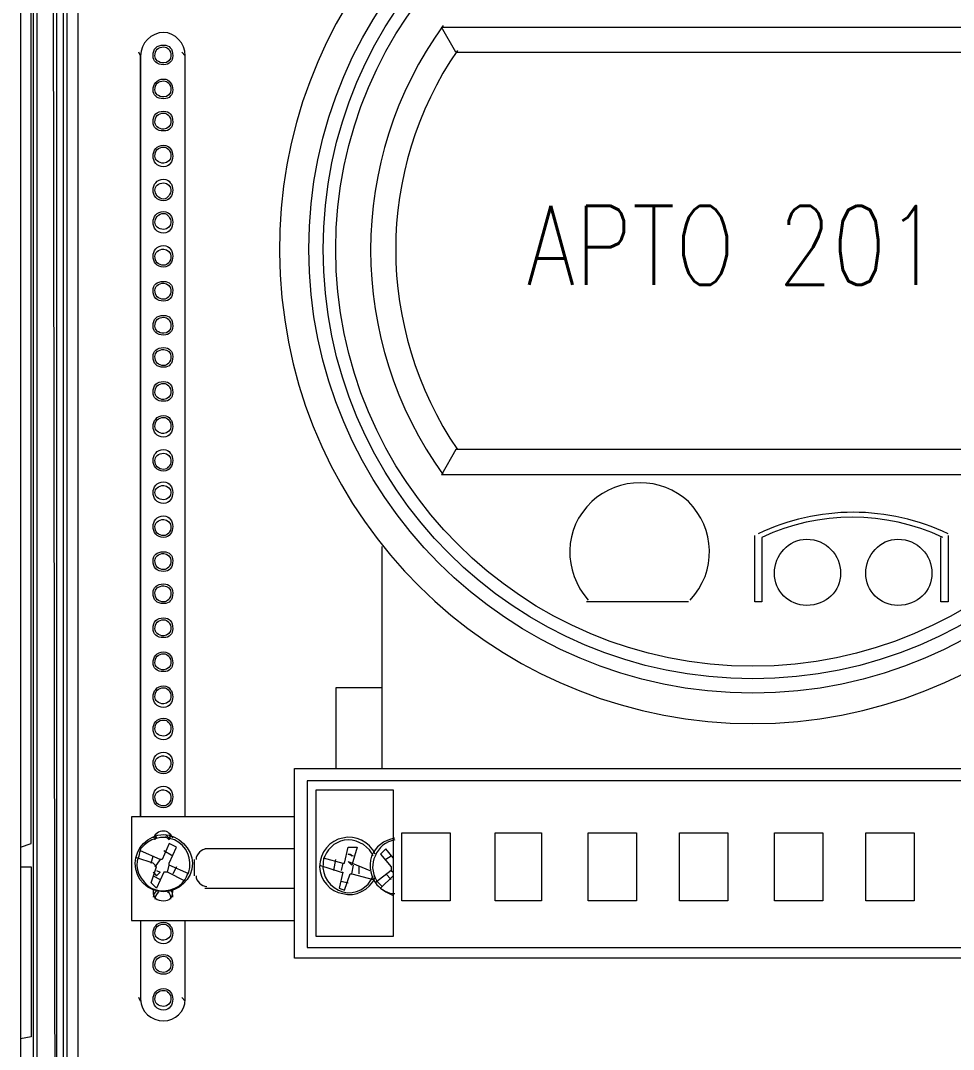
# Model space of a CAD drawing. Header units: metres. Extents: x 2999 to 3164, y 1641 to 1678.
# Drawn here: x 3007.991 to 3008.799, y 1653.865 to 1654.757 of the extents above; entities that cross this region are included whole.
import ezdxf

# ---------------------------------------------------------------- set-up
doc = ezdxf.new("R2010")
doc.units = ezdxf.units.M
doc.linetypes.add('CONTORNO_QUADRO_T', pattern=[0.35, 0.2, -0.15])
doc.styles.add('ROMANS', font='ROMANS.shx', dxfattribs={"width": 0.8, "height": 0.1})

msp = doc.modelspace()

# ---------------------------------------------------------------- linework, layer by layer
at = {"color": 7, "linetype": 'Continuous', "lineweight": 20, "true_color": 0x000007}
for points in [[(3007.99067, 1655.2093), (3007.99067, 1652.67807), (3007.99067, 1652.67807)], [(3007.99067, 1655.2093), (3007.99067, 1652.67807), (3007.99067, 1652.67807)], [(3008.03102, 1653.21039), (3008.03102, 1655.12704), (3008.02792, 1655.1317), (3008.02792, 1654.99513)], [(3008.03102, 1655.12704), (3008.04034, 1655.12704), (3008.04034, 1653.5006)], [(3007.99067, 1654.04068), (3007.99999, 1654.04379), (3007.99999, 1655.12394), (3007.99067, 1655.12394)], [(3008.00464, 1655.11773), (3008.00464, 1652.69204), (3008.00464, 1652.69204)], [(3008.00154, 1655.10997), (3008.00154, 1652.69049), (3008.00154, 1652.69049)], [(3008.02171, 1654.99978), (3008.01861, 1655.00289), (3008.02171, 1652.75412)], [(3008.02792, 1652.75412), (3008.02792, 1654.99513), (3008.02171, 1654.99978), (3008.02171, 1652.75412)], [(3008.35538, 1654.75147), (3008.89236, 1654.75147), (3008.89236, 1654.75147)], [(3008.3678, 1654.72975), (3008.35538, 1654.75147), (3008.35538, 1654.75147)], [(3008.3678, 1654.72975), (3008.87994, 1654.72975), (3008.89236, 1654.75147)], [(3008.09465, 1654.06706), (3008.09465, 1654.72664), (3008.0931, 1654.72975)], [(3008.09465, 1654.72664), (3008.09465, 1654.06706), (3008.09465, 1654.06706)], [(3008.13345, 1654.72664), (3008.13035, 1654.72975), (3008.13035, 1654.72975)], [(3008.13345, 1654.06706), (3008.13345, 1654.72664), (3008.13345, 1654.72664)], [(3008.13345, 1654.06706), (3008.13345, 1654.72664), (3008.13345, 1654.72664)], [(3008.3678, 1654.38521), (3008.35538, 1654.36349), (3008.35538, 1654.36349)], [(3008.87994, 1654.38521), (3008.3678, 1654.38521), (3008.3678, 1654.38521)], [(3008.89236, 1654.36349), (3008.35538, 1654.36349), (3008.35538, 1654.36349)], [(3008.63318, 1654.30917), (3008.63318, 1654.2533), (3008.62697, 1654.2533), (3008.62697, 1654.31072)], [(3008.79458, 1654.31072), (3008.79458, 1654.2533), (3008.78838, 1654.2533)], [(3008.78838, 1654.2533), (3008.78838, 1654.30917), (3008.78838, 1654.30917)], [(3008.30417, 1654.10897), (3008.30417, 1654.30141), (3008.30417, 1654.30141)], [(3008.56955, 1654.2533), (3008.48109, 1654.2533), (3008.48109, 1654.2533)], [(3008.30417, 1654.1788), (3008.26382, 1654.1788), (3008.26382, 1654.10897)], [(3008.22812, 1654.10897), (3009.01962, 1654.10897), (3009.01962, 1654.10897)], [(3008.22812, 1653.94446), (3008.22812, 1654.10897), (3008.22812, 1654.10897)], [(3008.23899, 1654.0981), (3008.23899, 1653.95377), (3008.23899, 1653.95377)], [(3009.00875, 1654.0981), (3008.23899, 1654.0981), (3008.23899, 1654.0981)], [(3008.31348, 1654.09034), (3008.31348, 1653.96308), (3008.24675, 1653.96308), (3008.24675, 1654.09034)], [(3008.24675, 1654.09034), (3008.31348, 1654.09034), (3008.31348, 1654.09034)], [(3008.08689, 1654.06706), (3008.08689, 1653.97705), (3008.08689, 1653.97705)], [(3008.22812, 1654.06706), (3008.08689, 1654.06706), (3008.08689, 1654.06706)], [(3008.10707, 1654.05155), (3008.10707, 1654.04689), (3008.10707, 1654.04689)], [(3008.10707, 1654.05155), (3008.10862, 1654.04844), (3008.10862, 1654.04844)], [(3008.12104, 1654.05155), (3008.11949, 1654.04689), (3008.11638, 1654.04999)], [(3008.12104, 1654.05155), (3008.11949, 1654.04844), (3008.11638, 1654.05155)], [(3008.32124, 1654.0531), (3008.36314, 1654.0531), (3008.36314, 1654.0531)], [(3008.32124, 1653.99412), (3008.32124, 1654.0531), (3008.32124, 1654.0531)], [(3008.36314, 1654.0531), (3008.36314, 1653.99412), (3008.36314, 1653.99412)], [(3008.44229, 1654.0531), (3008.44229, 1653.99412), (3008.40194, 1653.99412)], [(3008.40194, 1653.99412), (3008.40194, 1654.0531), (3008.40194, 1654.0531)], [(3008.40194, 1654.0531), (3008.44229, 1654.0531), (3008.44229, 1654.0531)], [(3008.48264, 1653.99412), (3008.48264, 1654.0531), (3008.48264, 1654.0531)], [(3008.48264, 1654.0531), (3008.52454, 1654.0531), (3008.52454, 1654.0531)], [(3008.52454, 1654.0531), (3008.52454, 1653.99412), (3008.52454, 1653.99412)], [(3008.60369, 1654.0531), (3008.60369, 1653.99412), (3008.56179, 1653.99412)], [(3008.56179, 1654.0531), (3008.60369, 1654.0531), (3008.60369, 1654.0531)], [(3008.56179, 1653.99412), (3008.56179, 1654.0531), (3008.56179, 1654.0531)], [(3008.64404, 1653.99412), (3008.64404, 1654.0531), (3008.64404, 1654.0531)], [(3008.64404, 1654.0531), (3008.68595, 1654.0531), (3008.68595, 1654.0531)], [(3008.68595, 1654.0531), (3008.68595, 1653.99412), (3008.68595, 1653.99412)], [(3008.72319, 1653.99412), (3008.72319, 1654.0531), (3008.72319, 1654.0531)], [(3008.72319, 1654.0531), (3008.7651, 1654.0531), (3008.7651, 1654.0531)], [(3008.7651, 1654.0531), (3008.7651, 1653.99412), (3008.7651, 1653.99412)], [(3008.11949, 1654.02516), (3008.11949, 1654.02671), (3008.12569, 1654.04068), (3008.11949, 1654.04379), (3008.11328, 1654.02982), (3008.11173, 1654.02982), (3008.09465, 1654.03758)], [(3008.22812, 1654.03913), (3008.15052, 1654.03913), (3008.15052, 1654.03913)], [(3008.25295, 1654.03137), (3008.27002, 1654.02671), (3008.27158, 1654.02671), (3008.27468, 1654.04068)], [(3008.27468, 1654.04068), (3008.28244, 1654.04068), (3008.27778, 1654.02516), (3008.27468, 1654.02827), (3008.2933, 1654.02051)], [(3008.31348, 1654.03137), (3008.30727, 1654.03913), (3008.30262, 1654.03447), (3008.31193, 1654.02361), (3008.31193, 1654.02051), (3008.29796, 1654.00964)], [(3008.10862, 1654.00499), (3008.10397, 1654.00964), (3008.10862, 1654.02361), (3008.10552, 1654.02671), (3008.09155, 1654.03137)], [(3008.10397, 1654.02671), (3008.10552, 1654.03292), (3008.10552, 1654.03292)], [(3008.11173, 1654.02982), (3008.10707, 1654.02361), (3008.10707, 1654.02361)], [(3008.12259, 1654.03292), (3008.11483, 1654.03758), (3008.11483, 1654.03758)], [(3008.14121, 1654.02982), (3008.14121, 1654.01585), (3008.14121, 1654.01585)], [(3008.26226, 1654.02051), (3008.26382, 1654.02982), (3008.26382, 1654.02982)], [(3008.27468, 1654.03447), (3008.27623, 1654.03447), (3008.27778, 1654.03292)], [(3008.27934, 1654.03292), (3008.27468, 1654.03447), (3008.27468, 1654.03447)], [(3008.31193, 1654.03292), (3008.30727, 1654.02982), (3008.30727, 1654.02982)], [(3007.99067, 1654.02361), (3007.99999, 1654.02361), (3007.99999, 1653.87618), (3007.99067, 1653.87462)], [(3008.10862, 1654.02051), (3008.11173, 1654.01895), (3008.11173, 1654.01895)], [(3008.11793, 1654.01895), (3008.11949, 1654.02516), (3008.11949, 1654.02516)], [(3008.13656, 1654.0174), (3008.11949, 1654.02516), (3008.11949, 1654.02516)], [(3008.12569, 1654.02361), (3008.12259, 1654.0174), (3008.12259, 1654.0174)], [(3008.24985, 1654.02516), (3008.26847, 1654.01895), (3008.27002, 1654.01895), (3008.26692, 1654.00499), (3008.27158, 1654.00343), (3008.27623, 1654.0174)], [(3008.27002, 1654.02671), (3008.26847, 1654.02051), (3008.26847, 1654.02051)], [(3008.27778, 1654.0174), (3008.27934, 1654.02516), (3008.27934, 1654.02516)], [(3008.28399, 1654.02361), (3008.28399, 1654.0174), (3008.28399, 1654.0174)], [(3008.31193, 1654.02051), (3008.31348, 1654.01895), (3008.31348, 1654.01895)], [(3008.10862, 1654.01585), (3008.10552, 1654.01895), (3008.10707, 1654.0174), (3008.10862, 1654.01585), (3008.11173, 1654.01895)], [(3008.10552, 1654.01585), (3008.11173, 1654.01275), (3008.11173, 1654.01275)], [(3008.13345, 1654.01119), (3008.11793, 1654.01895), (3008.11483, 1654.01895), (3008.10862, 1654.00499)], [(3008.27623, 1654.0174), (3008.27778, 1654.0174), (3008.29641, 1654.01275)], [(3008.31348, 1654.01585), (3008.30262, 1654.00499), (3008.30262, 1654.00499)], [(3008.31193, 1654.01275), (3008.30727, 1654.0174), (3008.30727, 1654.0174)], [(3008.10552, 1654.00343), (3008.10552, 1654.00188), (3008.10552, 1654.00188)], [(3008.12259, 1654.00188), (3008.12259, 1654.00343), (3008.12259, 1654.00343)], [(3008.15052, 1654.00499), (3008.22812, 1654.00499), (3008.22812, 1654.00499)], [(3008.26847, 1654.01119), (3008.27468, 1654.00964), (3008.27468, 1654.00964)], [(3008.30262, 1654.00499), (3008.30727, 1654.00188), (3008.31348, 1653.99878)], [(3008.36314, 1653.99412), (3008.32124, 1653.99412), (3008.32124, 1653.99412)], [(3008.52454, 1653.99412), (3008.48264, 1653.99412), (3008.48264, 1653.99412)], [(3008.68595, 1653.99412), (3008.64404, 1653.99412), (3008.64404, 1653.99412)], [(3008.7651, 1653.99412), (3008.72319, 1653.99412), (3008.72319, 1653.99412)], [(3008.08689, 1653.97705), (3008.22812, 1653.97705), (3008.22812, 1653.97705)], [(3008.09465, 1653.97705), (3008.09465, 1653.90721), (3008.0931, 1653.91032)], [(3008.09465, 1653.97705), (3008.09465, 1653.90721), (3008.09465, 1653.90721)], [(3008.13345, 1653.90721), (3008.13345, 1653.97705), (3008.13345, 1653.97705)], [(3008.13345, 1653.90721), (3008.13345, 1653.97705), (3008.13345, 1653.97705)], [(3008.23899, 1653.95377), (3009.00875, 1653.95377), (3009.00875, 1653.95377)], [(3009.01962, 1653.94446), (3008.22812, 1653.94446), (3008.22812, 1653.94446)], [(3008.13345, 1653.90721), (3008.13035, 1653.91032), (3008.13035, 1653.91032)]]:
    msp.add_lwpolyline(points, dxfattribs=at)
for points, knots in [([(3008.54162, 1654.96099), (3008.33521, 1654.91753), (3008.19553, 1654.72664), (3008.21726, 1654.51713), (3008.21726, 1654.51713), (3008.23743, 1654.30762), (3008.41436, 1654.14777), (3008.62542, 1654.14777), (3008.62542, 1654.14777), (3008.83493, 1654.14777), (3009.01186, 1654.30762), (3009.03203, 1654.51713), (3009.03203, 1654.51713), (3009.05376, 1654.72664), (3008.91408, 1654.91753), (3008.70767, 1654.96099)], [0, 0, 0, 0, 0.0625, 0.0625, 0.0625, 0.062501, 0.125, 0.125, 0.125, 0.125001, 0.1875, 0.1875, 0.1875, 0.187501, 1, 1, 1, 1]), ([(3009.00875, 1654.55903), (3009.00875, 1654.77165), (3008.83649, 1654.94236), (3008.62542, 1654.94236), (3008.62542, 1654.94236), (3008.4128, 1654.94236), (3008.24054, 1654.77165), (3008.24054, 1654.55903), (3008.24054, 1654.55903), (3008.24054, 1654.34642), (3008.4128, 1654.17415), (3008.62542, 1654.17415), (3008.62542, 1654.17415), (3008.83649, 1654.17415), (3009.00875, 1654.34642), (3009.00875, 1654.55903)], [0, 0, 0, 0, 0.0625, 0.0625, 0.0625, 0.062501, 0.125, 0.125, 0.125, 0.125001, 0.1875, 0.1875, 0.1875, 0.187501, 1, 1, 1, 1]), ([(3008.99789, 1654.55903), (3008.99789, 1654.76389), (3008.83028, 1654.9315), (3008.62542, 1654.9315), (3008.62542, 1654.9315), (3008.41901, 1654.9315), (3008.25295, 1654.76389), (3008.25295, 1654.55903), (3008.25295, 1654.55903), (3008.25295, 1654.35262), (3008.41901, 1654.18656), (3008.62542, 1654.18656), (3008.62542, 1654.18656), (3008.83028, 1654.18656), (3008.99789, 1654.35262), (3008.99789, 1654.55903)], [0, 0, 0, 0, 0.0625, 0.0625, 0.0625, 0.062501, 0.125, 0.125, 0.125, 0.125001, 0.1875, 0.1875, 0.1875, 0.187501, 1, 1, 1, 1]), ([(3008.98547, 1654.55903), (3008.98547, 1654.75768), (3008.82407, 1654.91908), (3008.62542, 1654.91908), (3008.62542, 1654.91908), (3008.42522, 1654.91908), (3008.26382, 1654.75768), (3008.26382, 1654.55903), (3008.26382, 1654.55903), (3008.26382, 1654.35883), (3008.42522, 1654.19743), (3008.62542, 1654.19743), (3008.62542, 1654.19743), (3008.82407, 1654.19743), (3008.98547, 1654.35883), (3008.98547, 1654.55903)], [0, 0, 0, 0, 0.0625, 0.0625, 0.0625, 0.062501, 0.125, 0.125, 0.125, 0.125001, 0.1875, 0.1875, 0.1875, 0.187501, 1, 1, 1, 1]), ([(3008.13345, 1654.72664), (3008.13345, 1654.73751), (3008.12414, 1654.74682), (3008.11483, 1654.74682), (3008.11483, 1654.74682), (3008.10397, 1654.74682), (3008.09465, 1654.73751), (3008.09465, 1654.72664)], [0, 0, 0, 0, 0.125, 0.125, 0.125, 0.125001, 1, 1, 1, 1]), ([(3008.13345, 1654.72664), (3008.13345, 1654.73751), (3008.12414, 1654.74682), (3008.11483, 1654.74682), (3008.11483, 1654.74682), (3008.10397, 1654.74682), (3008.09465, 1654.73751), (3008.09465, 1654.72664)], [0, 0, 0, 0, 0.125, 0.125, 0.125, 0.125001, 1, 1, 1, 1]), ([(3008.12259, 1654.72664), (3008.12259, 1654.73285), (3008.11949, 1654.73595), (3008.11483, 1654.73595), (3008.11483, 1654.73595), (3008.10862, 1654.73595), (3008.10552, 1654.73285), (3008.10552, 1654.72664), (3008.10552, 1654.72664), (3008.10552, 1654.72199), (3008.10862, 1654.71888), (3008.11483, 1654.71888), (3008.11483, 1654.71888), (3008.11949, 1654.71888), (3008.12259, 1654.72199), (3008.12259, 1654.72664)], [0, 0, 0, 0, 0.0625, 0.0625, 0.0625, 0.062501, 0.125, 0.125, 0.125, 0.125001, 0.1875, 0.1875, 0.1875, 0.187501, 1, 1, 1, 1]), ([(3008.12104, 1654.72664), (3008.12104, 1654.7313), (3008.11793, 1654.7344), (3008.11483, 1654.7344), (3008.11483, 1654.7344), (3008.11017, 1654.7344), (3008.10707, 1654.7313), (3008.10707, 1654.72664), (3008.10707, 1654.72664), (3008.10707, 1654.72354), (3008.11017, 1654.72043), (3008.11483, 1654.72043), (3008.11483, 1654.72043), (3008.11793, 1654.72043), (3008.12104, 1654.72354), (3008.12104, 1654.72664)], [0, 0, 0, 0, 0.0625, 0.0625, 0.0625, 0.062501, 0.125, 0.125, 0.125, 0.125001, 0.1875, 0.1875, 0.1875, 0.187501, 1, 1, 1, 1]), ([(3008.12259, 1654.69716), (3008.12259, 1654.70181), (3008.11949, 1654.70647), (3008.11483, 1654.70647), (3008.11483, 1654.70647), (3008.10862, 1654.70647), (3008.10552, 1654.70181), (3008.10552, 1654.69716), (3008.10552, 1654.69716), (3008.10552, 1654.6925), (3008.10862, 1654.6894), (3008.11483, 1654.6894), (3008.11483, 1654.6894), (3008.11949, 1654.6894), (3008.12259, 1654.6925), (3008.12259, 1654.69716)], [0, 0, 0, 0, 0.0625, 0.0625, 0.0625, 0.062501, 0.125, 0.125, 0.125, 0.125001, 0.1875, 0.1875, 0.1875, 0.187501, 1, 1, 1, 1]), ([(3008.12104, 1654.69716), (3008.12104, 1654.70181), (3008.11793, 1654.70491), (3008.11483, 1654.70491), (3008.11483, 1654.70491), (3008.11017, 1654.70491), (3008.10707, 1654.70181), (3008.10707, 1654.69716), (3008.10707, 1654.69716), (3008.10707, 1654.69405), (3008.11017, 1654.69095), (3008.11483, 1654.69095), (3008.11483, 1654.69095), (3008.11793, 1654.69095), (3008.12104, 1654.69405), (3008.12104, 1654.69716)], [0, 0, 0, 0, 0.0625, 0.0625, 0.0625, 0.062501, 0.125, 0.125, 0.125, 0.125001, 0.1875, 0.1875, 0.1875, 0.187501, 1, 1, 1, 1]), ([(3008.12259, 1654.66922), (3008.12259, 1654.67543), (3008.11949, 1654.67853), (3008.11483, 1654.67853), (3008.11483, 1654.67853), (3008.10862, 1654.67853), (3008.10552, 1654.67543), (3008.10552, 1654.66922), (3008.10552, 1654.66922), (3008.10552, 1654.66456), (3008.10862, 1654.66146), (3008.11483, 1654.66146), (3008.11483, 1654.66146), (3008.11949, 1654.66146), (3008.12259, 1654.66456), (3008.12259, 1654.66922)], [0, 0, 0, 0, 0.0625, 0.0625, 0.0625, 0.062501, 0.125, 0.125, 0.125, 0.125001, 0.1875, 0.1875, 0.1875, 0.187501, 1, 1, 1, 1]), ([(3008.12104, 1654.66922), (3008.12104, 1654.67388), (3008.11793, 1654.67698), (3008.11483, 1654.67698), (3008.11483, 1654.67698), (3008.11017, 1654.67698), (3008.10707, 1654.67388), (3008.10707, 1654.66922), (3008.10707, 1654.66922), (3008.10707, 1654.66612), (3008.11017, 1654.66301), (3008.11483, 1654.66301), (3008.11483, 1654.66301), (3008.11793, 1654.66301), (3008.12104, 1654.66612), (3008.12104, 1654.66922)], [0, 0, 0, 0, 0.0625, 0.0625, 0.0625, 0.062501, 0.125, 0.125, 0.125, 0.125001, 0.1875, 0.1875, 0.1875, 0.187501, 1, 1, 1, 1]), ([(3008.12259, 1654.63973), (3008.12259, 1654.64439), (3008.11949, 1654.64904), (3008.11483, 1654.64904), (3008.11483, 1654.64904), (3008.10862, 1654.64904), (3008.10552, 1654.64439), (3008.10552, 1654.63973), (3008.10552, 1654.63973), (3008.10552, 1654.63508), (3008.10862, 1654.63042), (3008.11483, 1654.63042), (3008.11483, 1654.63042), (3008.11949, 1654.63042), (3008.12259, 1654.63508), (3008.12259, 1654.63973)], [0, 0, 0, 0, 0.0625, 0.0625, 0.0625, 0.062501, 0.125, 0.125, 0.125, 0.125001, 0.1875, 0.1875, 0.1875, 0.187501, 1, 1, 1, 1]), ([(3008.12104, 1654.63973), (3008.12104, 1654.64439), (3008.11793, 1654.64749), (3008.11483, 1654.64749), (3008.11483, 1654.64749), (3008.11017, 1654.64749), (3008.10707, 1654.64439), (3008.10707, 1654.63973), (3008.10707, 1654.63973), (3008.10707, 1654.63663), (3008.11017, 1654.63353), (3008.11483, 1654.63353), (3008.11483, 1654.63353), (3008.11793, 1654.63353), (3008.12104, 1654.63663), (3008.12104, 1654.63973)], [0, 0, 0, 0, 0.0625, 0.0625, 0.0625, 0.062501, 0.125, 0.125, 0.125, 0.125001, 0.1875, 0.1875, 0.1875, 0.187501, 1, 1, 1, 1]), ([(3008.12259, 1654.61025), (3008.12259, 1654.6149), (3008.11949, 1654.61956), (3008.11483, 1654.61956), (3008.11483, 1654.61956), (3008.10862, 1654.61956), (3008.10552, 1654.6149), (3008.10552, 1654.61025), (3008.10552, 1654.61025), (3008.10552, 1654.60559), (3008.10862, 1654.60093), (3008.11483, 1654.60093), (3008.11483, 1654.60093), (3008.11949, 1654.60093), (3008.12259, 1654.60559), (3008.12259, 1654.61025)], [0, 0, 0, 0, 0.0625, 0.0625, 0.0625, 0.062501, 0.125, 0.125, 0.125, 0.125001, 0.1875, 0.1875, 0.1875, 0.187501, 1, 1, 1, 1]), ([(3008.12104, 1654.61025), (3008.12104, 1654.61335), (3008.11793, 1654.61645), (3008.11483, 1654.61645), (3008.11483, 1654.61645), (3008.11017, 1654.61645), (3008.10707, 1654.61335), (3008.10707, 1654.61025), (3008.10707, 1654.61025), (3008.10707, 1654.60714), (3008.11017, 1654.60249), (3008.11483, 1654.60249), (3008.11483, 1654.60249), (3008.11793, 1654.60249), (3008.12104, 1654.60714), (3008.12104, 1654.61025)], [0, 0, 0, 0, 0.0625, 0.0625, 0.0625, 0.062501, 0.125, 0.125, 0.125, 0.125001, 0.1875, 0.1875, 0.1875, 0.187501, 1, 1, 1, 1]), ([(3008.12259, 1654.58231), (3008.12259, 1654.58697), (3008.11949, 1654.59162), (3008.11483, 1654.59162), (3008.11483, 1654.59162), (3008.10862, 1654.59162), (3008.10552, 1654.58697), (3008.10552, 1654.58231), (3008.10552, 1654.58231), (3008.10552, 1654.57766), (3008.10862, 1654.573), (3008.11483, 1654.573), (3008.11483, 1654.573), (3008.11949, 1654.573), (3008.12259, 1654.57766), (3008.12259, 1654.58231)], [0, 0, 0, 0, 0.0625, 0.0625, 0.0625, 0.062501, 0.125, 0.125, 0.125, 0.125001, 0.1875, 0.1875, 0.1875, 0.187501, 1, 1, 1, 1]), ([(3008.12104, 1654.58231), (3008.12104, 1654.58541), (3008.11793, 1654.59007), (3008.11483, 1654.59007), (3008.11483, 1654.59007), (3008.11017, 1654.59007), (3008.10707, 1654.58541), (3008.10707, 1654.58231), (3008.10707, 1654.58231), (3008.10707, 1654.57921), (3008.11017, 1654.5761), (3008.11483, 1654.5761), (3008.11483, 1654.5761), (3008.11793, 1654.5761), (3008.12104, 1654.57921), (3008.12104, 1654.58231)], [0, 0, 0, 0, 0.0625, 0.0625, 0.0625, 0.062501, 0.125, 0.125, 0.125, 0.125001, 0.1875, 0.1875, 0.1875, 0.187501, 1, 1, 1, 1]), ([(3008.12259, 1654.55282), (3008.12259, 1654.55748), (3008.11949, 1654.56214), (3008.11483, 1654.56214), (3008.11483, 1654.56214), (3008.10862, 1654.56214), (3008.10552, 1654.55748), (3008.10552, 1654.55282), (3008.10552, 1654.55282), (3008.10552, 1654.54817), (3008.10862, 1654.54351), (3008.11483, 1654.54351), (3008.11483, 1654.54351), (3008.11949, 1654.54351), (3008.12259, 1654.54817), (3008.12259, 1654.55282)], [0, 0, 0, 0, 0.0625, 0.0625, 0.0625, 0.062501, 0.125, 0.125, 0.125, 0.125001, 0.1875, 0.1875, 0.1875, 0.187501, 1, 1, 1, 1]), ([(3008.12104, 1654.55282), (3008.12104, 1654.55593), (3008.11793, 1654.55903), (3008.11483, 1654.55903), (3008.11483, 1654.55903), (3008.11017, 1654.55903), (3008.10707, 1654.55593), (3008.10707, 1654.55282), (3008.10707, 1654.55282), (3008.10707, 1654.54817), (3008.11017, 1654.54506), (3008.11483, 1654.54506), (3008.11483, 1654.54506), (3008.11793, 1654.54506), (3008.12104, 1654.54817), (3008.12104, 1654.55282)], [0, 0, 0, 0, 0.0625, 0.0625, 0.0625, 0.062501, 0.125, 0.125, 0.125, 0.125001, 0.1875, 0.1875, 0.1875, 0.187501, 1, 1, 1, 1]), ([(3008.12259, 1654.52334), (3008.12259, 1654.52799), (3008.11949, 1654.5311), (3008.11483, 1654.5311), (3008.11483, 1654.5311), (3008.10862, 1654.5311), (3008.10552, 1654.52799), (3008.10552, 1654.52334), (3008.10552, 1654.52334), (3008.10552, 1654.51713), (3008.10862, 1654.51403), (3008.11483, 1654.51403), (3008.11483, 1654.51403), (3008.11949, 1654.51403), (3008.12259, 1654.51713), (3008.12259, 1654.52334)], [0, 0, 0, 0, 0.0625, 0.0625, 0.0625, 0.062501, 0.125, 0.125, 0.125, 0.125001, 0.1875, 0.1875, 0.1875, 0.187501, 1, 1, 1, 1]), ([(3008.12104, 1654.52334), (3008.12104, 1654.52644), (3008.11793, 1654.52954), (3008.11483, 1654.52954), (3008.11483, 1654.52954), (3008.11017, 1654.52954), (3008.10707, 1654.52644), (3008.10707, 1654.52334), (3008.10707, 1654.52334), (3008.10707, 1654.51868), (3008.11017, 1654.51558), (3008.11483, 1654.51558), (3008.11483, 1654.51558), (3008.11793, 1654.51558), (3008.12104, 1654.51868), (3008.12104, 1654.52334)], [0, 0, 0, 0, 0.0625, 0.0625, 0.0625, 0.062501, 0.125, 0.125, 0.125, 0.125001, 0.1875, 0.1875, 0.1875, 0.187501, 1, 1, 1, 1]), ([(3008.12259, 1654.4923), (3008.12259, 1654.49851), (3008.11949, 1654.50161), (3008.11483, 1654.50161), (3008.11483, 1654.50161), (3008.10862, 1654.50161), (3008.10552, 1654.49851), (3008.10552, 1654.4923), (3008.10552, 1654.4923), (3008.10552, 1654.48764), (3008.10862, 1654.48454), (3008.11483, 1654.48454), (3008.11483, 1654.48454), (3008.11949, 1654.48454), (3008.12259, 1654.48764), (3008.12259, 1654.4923)], [0, 0, 0, 0, 0.0625, 0.0625, 0.0625, 0.062501, 0.125, 0.125, 0.125, 0.125001, 0.1875, 0.1875, 0.1875, 0.187501, 1, 1, 1, 1]), ([(3008.12104, 1654.4923), (3008.12104, 1654.49695), (3008.11793, 1654.50006), (3008.11483, 1654.50006), (3008.11483, 1654.50006), (3008.11017, 1654.50006), (3008.10707, 1654.49695), (3008.10707, 1654.4923), (3008.10707, 1654.4923), (3008.10707, 1654.48919), (3008.11017, 1654.48609), (3008.11483, 1654.48609), (3008.11483, 1654.48609), (3008.11793, 1654.48609), (3008.12104, 1654.48919), (3008.12104, 1654.4923)], [0, 0, 0, 0, 0.0625, 0.0625, 0.0625, 0.062501, 0.125, 0.125, 0.125, 0.125001, 0.1875, 0.1875, 0.1875, 0.187501, 1, 1, 1, 1]), ([(3008.12259, 1654.46592), (3008.12259, 1654.47057), (3008.11949, 1654.47367), (3008.11483, 1654.47367), (3008.11483, 1654.47367), (3008.10862, 1654.47367), (3008.10552, 1654.47057), (3008.10552, 1654.46592), (3008.10552, 1654.46592), (3008.10552, 1654.45971), (3008.10862, 1654.4566), (3008.11483, 1654.4566), (3008.11483, 1654.4566), (3008.11949, 1654.4566), (3008.12259, 1654.45971), (3008.12259, 1654.46592)], [0, 0, 0, 0, 0.0625, 0.0625, 0.0625, 0.062501, 0.125, 0.125, 0.125, 0.125001, 0.1875, 0.1875, 0.1875, 0.187501, 1, 1, 1, 1]), ([(3008.12104, 1654.46592), (3008.12104, 1654.46902), (3008.11793, 1654.47212), (3008.11483, 1654.47212), (3008.11483, 1654.47212), (3008.11017, 1654.47212), (3008.10707, 1654.46902), (3008.10707, 1654.46592), (3008.10707, 1654.46592), (3008.10707, 1654.46126), (3008.11017, 1654.45816), (3008.11483, 1654.45816), (3008.11483, 1654.45816), (3008.11793, 1654.45816), (3008.12104, 1654.46126), (3008.12104, 1654.46592)], [0, 0, 0, 0, 0.0625, 0.0625, 0.0625, 0.062501, 0.125, 0.125, 0.125, 0.125001, 0.1875, 0.1875, 0.1875, 0.187501, 1, 1, 1, 1]), ([(3008.12259, 1654.43488), (3008.12259, 1654.44108), (3008.11949, 1654.44419), (3008.11483, 1654.44419), (3008.11483, 1654.44419), (3008.10862, 1654.44419), (3008.10552, 1654.44108), (3008.10552, 1654.43488), (3008.10552, 1654.43488), (3008.10552, 1654.43022), (3008.10862, 1654.42712), (3008.11483, 1654.42712), (3008.11483, 1654.42712), (3008.11949, 1654.42712), (3008.12259, 1654.43022), (3008.12259, 1654.43488)], [0, 0, 0, 0, 0.0625, 0.0625, 0.0625, 0.062501, 0.125, 0.125, 0.125, 0.125001, 0.1875, 0.1875, 0.1875, 0.187501, 1, 1, 1, 1]), ([(3008.12104, 1654.43488), (3008.12104, 1654.43953), (3008.11793, 1654.44264), (3008.11483, 1654.44264), (3008.11483, 1654.44264), (3008.11017, 1654.44264), (3008.10707, 1654.43953), (3008.10707, 1654.43488), (3008.10707, 1654.43488), (3008.10707, 1654.43177), (3008.11017, 1654.42867), (3008.11483, 1654.42867), (3008.11483, 1654.42867), (3008.11793, 1654.42867), (3008.12104, 1654.43177), (3008.12104, 1654.43488)], [0, 0, 0, 0, 0.0625, 0.0625, 0.0625, 0.062501, 0.125, 0.125, 0.125, 0.125001, 0.1875, 0.1875, 0.1875, 0.187501, 1, 1, 1, 1]), ([(3008.12259, 1654.40539), (3008.12259, 1654.41004), (3008.11949, 1654.4147), (3008.11483, 1654.4147), (3008.11483, 1654.4147), (3008.10862, 1654.4147), (3008.10552, 1654.41004), (3008.10552, 1654.40539), (3008.10552, 1654.40539), (3008.10552, 1654.40073), (3008.10862, 1654.39608), (3008.11483, 1654.39608), (3008.11483, 1654.39608), (3008.11949, 1654.39608), (3008.12259, 1654.40073), (3008.12259, 1654.40539)], [0, 0, 0, 0, 0.0625, 0.0625, 0.0625, 0.062501, 0.125, 0.125, 0.125, 0.125001, 0.1875, 0.1875, 0.1875, 0.187501, 1, 1, 1, 1]), ([(3008.12104, 1654.40539), (3008.12104, 1654.41004), (3008.11793, 1654.41315), (3008.11483, 1654.41315), (3008.11483, 1654.41315), (3008.11017, 1654.41315), (3008.10707, 1654.41004), (3008.10707, 1654.40539), (3008.10707, 1654.40539), (3008.10707, 1654.40229), (3008.11017, 1654.39918), (3008.11483, 1654.39918), (3008.11483, 1654.39918), (3008.11793, 1654.39918), (3008.12104, 1654.40229), (3008.12104, 1654.40539)], [0, 0, 0, 0, 0.0625, 0.0625, 0.0625, 0.062501, 0.125, 0.125, 0.125, 0.125001, 0.1875, 0.1875, 0.1875, 0.187501, 1, 1, 1, 1]), ([(3008.12259, 1654.3759), (3008.12259, 1654.38056), (3008.11949, 1654.38521), (3008.11483, 1654.38521), (3008.11483, 1654.38521), (3008.10862, 1654.38521), (3008.10552, 1654.38056), (3008.10552, 1654.3759), (3008.10552, 1654.3759), (3008.10552, 1654.37125), (3008.10862, 1654.36659), (3008.11483, 1654.36659), (3008.11483, 1654.36659), (3008.11949, 1654.36659), (3008.12259, 1654.37125), (3008.12259, 1654.3759)], [0, 0, 0, 0, 0.0625, 0.0625, 0.0625, 0.062501, 0.125, 0.125, 0.125, 0.125001, 0.1875, 0.1875, 0.1875, 0.187501, 1, 1, 1, 1]), ([(3008.12104, 1654.3759), (3008.12104, 1654.37901), (3008.11793, 1654.38211), (3008.11483, 1654.38211), (3008.11483, 1654.38211), (3008.11017, 1654.38211), (3008.10707, 1654.37901), (3008.10707, 1654.3759), (3008.10707, 1654.3759), (3008.10707, 1654.37125), (3008.11017, 1654.36814), (3008.11483, 1654.36814), (3008.11483, 1654.36814), (3008.11793, 1654.36814), (3008.12104, 1654.37125), (3008.12104, 1654.3759)], [0, 0, 0, 0, 0.0625, 0.0625, 0.0625, 0.062501, 0.125, 0.125, 0.125, 0.125001, 0.1875, 0.1875, 0.1875, 0.187501, 1, 1, 1, 1]), ([(3008.5711, 1654.25485), (3008.59438, 1654.27968), (3008.59283, 1654.31693), (3008.56955, 1654.34021), (3008.56955, 1654.34021), (3008.54627, 1654.36193), (3008.50902, 1654.36193), (3008.48575, 1654.34021), (3008.48575, 1654.34021), (3008.46091, 1654.31693), (3008.46091, 1654.27968), (3008.48264, 1654.25485)], [0, 0, 0, 0, 0.083333, 0.083333, 0.083333, 0.083334, 0.166667, 0.166667, 0.166667, 0.166668, 1, 1, 1, 1]), ([(3008.12259, 1654.34797), (3008.12259, 1654.35262), (3008.11949, 1654.35728), (3008.11483, 1654.35728), (3008.11483, 1654.35728), (3008.10862, 1654.35728), (3008.10552, 1654.35262), (3008.10552, 1654.34797), (3008.10552, 1654.34797), (3008.10552, 1654.34331), (3008.10862, 1654.33866), (3008.11483, 1654.33866), (3008.11483, 1654.33866), (3008.11949, 1654.33866), (3008.12259, 1654.34331), (3008.12259, 1654.34797)], [0, 0, 0, 0, 0.0625, 0.0625, 0.0625, 0.062501, 0.125, 0.125, 0.125, 0.125001, 0.1875, 0.1875, 0.1875, 0.187501, 1, 1, 1, 1]), ([(3008.12104, 1654.34797), (3008.12104, 1654.35107), (3008.11793, 1654.35417), (3008.11483, 1654.35417), (3008.11483, 1654.35417), (3008.11017, 1654.35417), (3008.10707, 1654.35107), (3008.10707, 1654.34797), (3008.10707, 1654.34797), (3008.10707, 1654.34486), (3008.11017, 1654.34176), (3008.11483, 1654.34176), (3008.11483, 1654.34176), (3008.11793, 1654.34176), (3008.12104, 1654.34486), (3008.12104, 1654.34797)], [0, 0, 0, 0, 0.0625, 0.0625, 0.0625, 0.062501, 0.125, 0.125, 0.125, 0.125001, 0.1875, 0.1875, 0.1875, 0.187501, 1, 1, 1, 1]), ([(3008.12259, 1654.31848), (3008.12259, 1654.32314), (3008.11949, 1654.32779), (3008.11483, 1654.32779), (3008.11483, 1654.32779), (3008.10862, 1654.32779), (3008.10552, 1654.32314), (3008.10552, 1654.31848), (3008.10552, 1654.31848), (3008.10552, 1654.31382), (3008.10862, 1654.30917), (3008.11483, 1654.30917), (3008.11483, 1654.30917), (3008.11949, 1654.30917), (3008.12259, 1654.31382), (3008.12259, 1654.31848)], [0, 0, 0, 0, 0.0625, 0.0625, 0.0625, 0.062501, 0.125, 0.125, 0.125, 0.125001, 0.1875, 0.1875, 0.1875, 0.187501, 1, 1, 1, 1]), ([(3008.12104, 1654.31848), (3008.12104, 1654.32158), (3008.11793, 1654.32469), (3008.11483, 1654.32469), (3008.11483, 1654.32469), (3008.11017, 1654.32469), (3008.10707, 1654.32158), (3008.10707, 1654.31848), (3008.10707, 1654.31848), (3008.10707, 1654.31382), (3008.11017, 1654.31072), (3008.11483, 1654.31072), (3008.11483, 1654.31072), (3008.11793, 1654.31072), (3008.12104, 1654.31382), (3008.12104, 1654.31848)], [0, 0, 0, 0, 0.0625, 0.0625, 0.0625, 0.062501, 0.125, 0.125, 0.125, 0.125001, 0.1875, 0.1875, 0.1875, 0.187501, 1, 1, 1, 1]), ([(3008.70147, 1654.27813), (3008.70147, 1654.29365), (3008.68905, 1654.30762), (3008.67198, 1654.30762), (3008.67198, 1654.30762), (3008.65646, 1654.30762), (3008.64404, 1654.29365), (3008.64404, 1654.27813), (3008.64404, 1654.27813), (3008.64404, 1654.26261), (3008.65646, 1654.25019), (3008.67198, 1654.25019), (3008.67198, 1654.25019), (3008.68905, 1654.25019), (3008.70147, 1654.26261), (3008.70147, 1654.27813)], [0, 0, 0, 0, 0.0625, 0.0625, 0.0625, 0.062501, 0.125, 0.125, 0.125, 0.125001, 0.1875, 0.1875, 0.1875, 0.187501, 1, 1, 1, 1]), ([(3008.78062, 1654.27813), (3008.78062, 1654.29365), (3008.7682, 1654.30762), (3008.75113, 1654.30762), (3008.75113, 1654.30762), (3008.73561, 1654.30762), (3008.72319, 1654.29365), (3008.72319, 1654.27813), (3008.72319, 1654.27813), (3008.72319, 1654.26261), (3008.73561, 1654.25019), (3008.75113, 1654.25019), (3008.75113, 1654.25019), (3008.7682, 1654.25019), (3008.78062, 1654.26261), (3008.78062, 1654.27813)], [0, 0, 0, 0, 0.0625, 0.0625, 0.0625, 0.062501, 0.125, 0.125, 0.125, 0.125001, 0.1875, 0.1875, 0.1875, 0.187501, 1, 1, 1, 1]), ([(3008.12259, 1654.28899), (3008.12259, 1654.29365), (3008.11949, 1654.29675), (3008.11483, 1654.29675), (3008.11483, 1654.29675), (3008.10862, 1654.29675), (3008.10552, 1654.29365), (3008.10552, 1654.28899), (3008.10552, 1654.28899), (3008.10552, 1654.28279), (3008.10862, 1654.27968), (3008.11483, 1654.27968), (3008.11483, 1654.27968), (3008.11949, 1654.27968), (3008.12259, 1654.28279), (3008.12259, 1654.28899)], [0, 0, 0, 0, 0.0625, 0.0625, 0.0625, 0.062501, 0.125, 0.125, 0.125, 0.125001, 0.1875, 0.1875, 0.1875, 0.187501, 1, 1, 1, 1]), ([(3008.12104, 1654.28899), (3008.12104, 1654.2921), (3008.11793, 1654.2952), (3008.11483, 1654.2952), (3008.11483, 1654.2952), (3008.11017, 1654.2952), (3008.10707, 1654.2921), (3008.10707, 1654.28899), (3008.10707, 1654.28899), (3008.10707, 1654.28434), (3008.11017, 1654.28123), (3008.11483, 1654.28123), (3008.11483, 1654.28123), (3008.11793, 1654.28123), (3008.12104, 1654.28434), (3008.12104, 1654.28899)], [0, 0, 0, 0, 0.0625, 0.0625, 0.0625, 0.062501, 0.125, 0.125, 0.125, 0.125001, 0.1875, 0.1875, 0.1875, 0.187501, 1, 1, 1, 1]), ([(3008.12259, 1654.26106), (3008.12259, 1654.26571), (3008.11949, 1654.26882), (3008.11483, 1654.26882), (3008.11483, 1654.26882), (3008.10862, 1654.26882), (3008.10552, 1654.26571), (3008.10552, 1654.26106), (3008.10552, 1654.26106), (3008.10552, 1654.25485), (3008.10862, 1654.25175), (3008.11483, 1654.25175), (3008.11483, 1654.25175), (3008.11949, 1654.25175), (3008.12259, 1654.25485), (3008.12259, 1654.26106)], [0, 0, 0, 0, 0.0625, 0.0625, 0.0625, 0.062501, 0.125, 0.125, 0.125, 0.125001, 0.1875, 0.1875, 0.1875, 0.187501, 1, 1, 1, 1]), ([(3008.12104, 1654.26106), (3008.12104, 1654.26416), (3008.11793, 1654.26727), (3008.11483, 1654.26727), (3008.11483, 1654.26727), (3008.11017, 1654.26727), (3008.10707, 1654.26416), (3008.10707, 1654.26106), (3008.10707, 1654.26106), (3008.10707, 1654.2564), (3008.11017, 1654.2533), (3008.11483, 1654.2533), (3008.11483, 1654.2533), (3008.11793, 1654.2533), (3008.12104, 1654.2564), (3008.12104, 1654.26106)], [0, 0, 0, 0, 0.0625, 0.0625, 0.0625, 0.062501, 0.125, 0.125, 0.125, 0.125001, 0.1875, 0.1875, 0.1875, 0.187501, 1, 1, 1, 1]), ([(3008.12259, 1654.23002), (3008.12259, 1654.23623), (3008.11949, 1654.23933), (3008.11483, 1654.23933), (3008.11483, 1654.23933), (3008.10862, 1654.23933), (3008.10552, 1654.23623), (3008.10552, 1654.23002), (3008.10552, 1654.23002), (3008.10552, 1654.22536), (3008.10862, 1654.22226), (3008.11483, 1654.22226), (3008.11483, 1654.22226), (3008.11949, 1654.22226), (3008.12259, 1654.22536), (3008.12259, 1654.23002)], [0, 0, 0, 0, 0.0625, 0.0625, 0.0625, 0.062501, 0.125, 0.125, 0.125, 0.125001, 0.1875, 0.1875, 0.1875, 0.187501, 1, 1, 1, 1]), ([(3008.12104, 1654.23002), (3008.12104, 1654.23467), (3008.11793, 1654.23778), (3008.11483, 1654.23778), (3008.11483, 1654.23778), (3008.11017, 1654.23778), (3008.10707, 1654.23467), (3008.10707, 1654.23002), (3008.10707, 1654.23002), (3008.10707, 1654.22692), (3008.11017, 1654.22381), (3008.11483, 1654.22381), (3008.11483, 1654.22381), (3008.11793, 1654.22381), (3008.12104, 1654.22692), (3008.12104, 1654.23002)], [0, 0, 0, 0, 0.0625, 0.0625, 0.0625, 0.062501, 0.125, 0.125, 0.125, 0.125001, 0.1875, 0.1875, 0.1875, 0.187501, 1, 1, 1, 1]), ([(3008.12259, 1654.20053), (3008.12259, 1654.20519), (3008.11949, 1654.20984), (3008.11483, 1654.20984), (3008.11483, 1654.20984), (3008.10862, 1654.20984), (3008.10552, 1654.20519), (3008.10552, 1654.20053), (3008.10552, 1654.20053), (3008.10552, 1654.19588), (3008.10862, 1654.19277), (3008.11483, 1654.19277), (3008.11483, 1654.19277), (3008.11949, 1654.19277), (3008.12259, 1654.19588), (3008.12259, 1654.20053)], [0, 0, 0, 0, 0.0625, 0.0625, 0.0625, 0.062501, 0.125, 0.125, 0.125, 0.125001, 0.1875, 0.1875, 0.1875, 0.187501, 1, 1, 1, 1]), ([(3008.12104, 1654.20053), (3008.12104, 1654.20519), (3008.11793, 1654.20829), (3008.11483, 1654.20829), (3008.11483, 1654.20829), (3008.11017, 1654.20829), (3008.10707, 1654.20519), (3008.10707, 1654.20053), (3008.10707, 1654.20053), (3008.10707, 1654.19743), (3008.11017, 1654.19432), (3008.11483, 1654.19432), (3008.11483, 1654.19432), (3008.11793, 1654.19432), (3008.12104, 1654.19743), (3008.12104, 1654.20053)], [0, 0, 0, 0, 0.0625, 0.0625, 0.0625, 0.062501, 0.125, 0.125, 0.125, 0.125001, 0.1875, 0.1875, 0.1875, 0.187501, 1, 1, 1, 1]), ([(3008.12259, 1654.17105), (3008.12259, 1654.1757), (3008.11949, 1654.18036), (3008.11483, 1654.18036), (3008.11483, 1654.18036), (3008.10862, 1654.18036), (3008.10552, 1654.1757), (3008.10552, 1654.17105), (3008.10552, 1654.17105), (3008.10552, 1654.16639), (3008.10862, 1654.16173), (3008.11483, 1654.16173), (3008.11483, 1654.16173), (3008.11949, 1654.16173), (3008.12259, 1654.16639), (3008.12259, 1654.17105)], [0, 0, 0, 0, 0.0625, 0.0625, 0.0625, 0.062501, 0.125, 0.125, 0.125, 0.125001, 0.1875, 0.1875, 0.1875, 0.187501, 1, 1, 1, 1]), ([(3008.12104, 1654.17105), (3008.12104, 1654.1757), (3008.11793, 1654.1788), (3008.11483, 1654.1788), (3008.11483, 1654.1788), (3008.11017, 1654.1788), (3008.10707, 1654.1757), (3008.10707, 1654.17105), (3008.10707, 1654.17105), (3008.10707, 1654.16794), (3008.11017, 1654.16484), (3008.11483, 1654.16484), (3008.11483, 1654.16484), (3008.11793, 1654.16484), (3008.12104, 1654.16794), (3008.12104, 1654.17105)], [0, 0, 0, 0, 0.0625, 0.0625, 0.0625, 0.062501, 0.125, 0.125, 0.125, 0.125001, 0.1875, 0.1875, 0.1875, 0.187501, 1, 1, 1, 1]), ([(3008.12259, 1654.14311), (3008.12259, 1654.14777), (3008.11949, 1654.15242), (3008.11483, 1654.15242), (3008.11483, 1654.15242), (3008.10862, 1654.15242), (3008.10552, 1654.14777), (3008.10552, 1654.14311), (3008.10552, 1654.14311), (3008.10552, 1654.13845), (3008.10862, 1654.1338), (3008.11483, 1654.1338), (3008.11483, 1654.1338), (3008.11949, 1654.1338), (3008.12259, 1654.13845), (3008.12259, 1654.14311)], [0, 0, 0, 0, 0.0625, 0.0625, 0.0625, 0.062501, 0.125, 0.125, 0.125, 0.125001, 0.1875, 0.1875, 0.1875, 0.187501, 1, 1, 1, 1]), ([(3008.12104, 1654.14311), (3008.12104, 1654.14777), (3008.11793, 1654.15087), (3008.11483, 1654.15087), (3008.11483, 1654.15087), (3008.11017, 1654.15087), (3008.10707, 1654.14777), (3008.10707, 1654.14311), (3008.10707, 1654.14311), (3008.10707, 1654.14001), (3008.11017, 1654.1369), (3008.11483, 1654.1369), (3008.11483, 1654.1369), (3008.11793, 1654.1369), (3008.12104, 1654.14001), (3008.12104, 1654.14311)], [0, 0, 0, 0, 0.0625, 0.0625, 0.0625, 0.062501, 0.125, 0.125, 0.125, 0.125001, 0.1875, 0.1875, 0.1875, 0.187501, 1, 1, 1, 1]), ([(3008.12259, 1654.11362), (3008.12259, 1654.11828), (3008.11949, 1654.12293), (3008.11483, 1654.12293), (3008.11483, 1654.12293), (3008.10862, 1654.12293), (3008.10552, 1654.11828), (3008.10552, 1654.11362), (3008.10552, 1654.11362), (3008.10552, 1654.10897), (3008.10862, 1654.10431), (3008.11483, 1654.10431), (3008.11483, 1654.10431), (3008.11949, 1654.10431), (3008.12259, 1654.10897), (3008.12259, 1654.11362)], [0, 0, 0, 0, 0.0625, 0.0625, 0.0625, 0.062501, 0.125, 0.125, 0.125, 0.125001, 0.1875, 0.1875, 0.1875, 0.187501, 1, 1, 1, 1]), ([(3008.12104, 1654.11362), (3008.12104, 1654.11673), (3008.11793, 1654.11983), (3008.11483, 1654.11983), (3008.11483, 1654.11983), (3008.11017, 1654.11983), (3008.10707, 1654.11673), (3008.10707, 1654.11362), (3008.10707, 1654.11362), (3008.10707, 1654.11052), (3008.11017, 1654.10586), (3008.11483, 1654.10586), (3008.11483, 1654.10586), (3008.11793, 1654.10586), (3008.12104, 1654.11052), (3008.12104, 1654.11362)], [0, 0, 0, 0, 0.0625, 0.0625, 0.0625, 0.062501, 0.125, 0.125, 0.125, 0.125001, 0.1875, 0.1875, 0.1875, 0.187501, 1, 1, 1, 1]), ([(3008.12259, 1654.08414), (3008.12259, 1654.08879), (3008.11949, 1654.09345), (3008.11483, 1654.09345), (3008.11483, 1654.09345), (3008.10862, 1654.09345), (3008.10552, 1654.08879), (3008.10552, 1654.08414), (3008.10552, 1654.08414), (3008.10552, 1654.07948), (3008.10862, 1654.07482), (3008.11483, 1654.07482), (3008.11483, 1654.07482), (3008.11949, 1654.07482), (3008.12259, 1654.07948), (3008.12259, 1654.08414)], [0, 0, 0, 0, 0.0625, 0.0625, 0.0625, 0.062501, 0.125, 0.125, 0.125, 0.125001, 0.1875, 0.1875, 0.1875, 0.187501, 1, 1, 1, 1]), ([(3008.12104, 1654.08414), (3008.12104, 1654.08724), (3008.11793, 1654.09034), (3008.11483, 1654.09034), (3008.11483, 1654.09034), (3008.11017, 1654.09034), (3008.10707, 1654.08724), (3008.10707, 1654.08414), (3008.10707, 1654.08414), (3008.10707, 1654.07948), (3008.11017, 1654.07638), (3008.11483, 1654.07638), (3008.11483, 1654.07638), (3008.11793, 1654.07638), (3008.12104, 1654.07948), (3008.12104, 1654.08414)], [0, 0, 0, 0, 0.0625, 0.0625, 0.0625, 0.062501, 0.125, 0.125, 0.125, 0.125001, 0.1875, 0.1875, 0.1875, 0.187501, 1, 1, 1, 1]), ([(3008.13966, 1654.02671), (3008.13966, 1654.03913), (3008.12725, 1654.05155), (3008.11483, 1654.05155), (3008.11483, 1654.05155), (3008.10086, 1654.05155), (3008.09, 1654.03913), (3008.09, 1654.02671), (3008.09, 1654.02671), (3008.09, 1654.01275), (3008.10086, 1654.00188), (3008.11483, 1654.00188), (3008.11483, 1654.00188), (3008.12725, 1654.00188), (3008.13966, 1654.01275), (3008.13966, 1654.02671)], [0, 0, 0, 0, 0.0625, 0.0625, 0.0625, 0.062501, 0.125, 0.125, 0.125, 0.125001, 0.1875, 0.1875, 0.1875, 0.187501, 1, 1, 1, 1]), ([(3008.13656, 1654.01895), (3008.13966, 1654.02982), (3008.13501, 1654.04223), (3008.12414, 1654.04689), (3008.12414, 1654.04689), (3008.11328, 1654.05155), (3008.10241, 1654.04844), (3008.09465, 1654.03913)], [0, 0, 0, 0, 0.125, 0.125, 0.125, 0.125001, 1, 1, 1, 1]), ([(3008.12259, 1654.04844), (3008.12104, 1654.05155), (3008.11793, 1654.05465), (3008.11483, 1654.05465), (3008.11483, 1654.05465), (3008.11017, 1654.05465), (3008.10707, 1654.05155), (3008.10552, 1654.04844)], [0, 0, 0, 0, 0.125, 0.125, 0.125, 0.125001, 1, 1, 1, 1]), ([(3008.29796, 1654.03447), (3008.2933, 1654.04534), (3008.28089, 1654.05155), (3008.27002, 1654.04844), (3008.27002, 1654.04844), (3008.25916, 1654.04689), (3008.24985, 1654.03603), (3008.24985, 1654.02361), (3008.24985, 1654.02361), (3008.24985, 1654.01275), (3008.25916, 1654.00188), (3008.27002, 1654.00033), (3008.27002, 1654.00033), (3008.28089, 1653.99723), (3008.2933, 1654.00343), (3008.29796, 1654.0143)], [0, 0, 0, 0, 0.0625, 0.0625, 0.0625, 0.062501, 0.125, 0.125, 0.125, 0.125001, 0.1875, 0.1875, 0.1875, 0.187501, 1, 1, 1, 1]), ([(3008.31503, 1654.04844), (3008.30572, 1654.04689), (3008.29796, 1654.04068), (3008.29486, 1654.03292), (3008.29486, 1654.03292), (3008.29175, 1654.02361), (3008.29486, 1654.0143), (3008.29951, 1654.00809)], [0, 0, 0, 0, 0.125, 0.125, 0.125, 0.125001, 1, 1, 1, 1]), ([(3008.29641, 1654.03292), (3008.2933, 1654.04068), (3008.28399, 1654.04689), (3008.27468, 1654.04689), (3008.27468, 1654.04689), (3008.26537, 1654.04689), (3008.25761, 1654.04068), (3008.25451, 1654.03292)], [0, 0, 0, 0, 0.125, 0.125, 0.125, 0.125001, 1, 1, 1, 1]), ([(3008.31503, 1654.04689), (3008.30727, 1654.04534), (3008.30106, 1654.04068), (3008.29796, 1654.03292), (3008.29796, 1654.03292), (3008.29486, 1654.02671), (3008.29486, 1654.01895), (3008.29951, 1654.01119)], [0, 0, 0, 0, 0.125, 0.125, 0.125, 0.125001, 1, 1, 1, 1]), ([(3008.0931, 1654.03292), (3008.08845, 1654.02206), (3008.09465, 1654.01119), (3008.10397, 1654.00499), (3008.10397, 1654.00499), (3008.11483, 1654.00033), (3008.12725, 1654.00343), (3008.13345, 1654.01275)], [0, 0, 0, 0, 0.125, 0.125, 0.125, 0.125001, 1, 1, 1, 1]), ([(3008.25295, 1654.02671), (3008.2514, 1654.01585), (3008.25916, 1654.00499), (3008.27002, 1654.00188), (3008.27002, 1654.00188), (3008.28089, 1653.99878), (3008.29175, 1654.00499), (3008.29641, 1654.01585)], [0, 0, 0, 0, 0.125, 0.125, 0.125, 0.125001, 1, 1, 1, 1]), ([(3008.10552, 1654.00188), (3008.10552, 1653.99723), (3008.10862, 1653.99412), (3008.11483, 1653.99412), (3008.11483, 1653.99412), (3008.11949, 1653.99412), (3008.12259, 1653.99723), (3008.12259, 1654.00188)], [0, 0, 0, 0, 0.125, 0.125, 0.125, 0.125001, 1, 1, 1, 1]), ([(3008.12259, 1653.96619), (3008.12259, 1653.97084), (3008.11949, 1653.9755), (3008.11483, 1653.9755), (3008.11483, 1653.9755), (3008.10862, 1653.9755), (3008.10552, 1653.97084), (3008.10552, 1653.96619), (3008.10552, 1653.96619), (3008.10552, 1653.96153), (3008.10862, 1653.95688), (3008.11483, 1653.95688), (3008.11483, 1653.95688), (3008.11949, 1653.95688), (3008.12259, 1653.96153), (3008.12259, 1653.96619)], [0, 0, 0, 0, 0.0625, 0.0625, 0.0625, 0.062501, 0.125, 0.125, 0.125, 0.125001, 0.1875, 0.1875, 0.1875, 0.187501, 1, 1, 1, 1]), ([(3008.12104, 1653.96619), (3008.12104, 1653.97084), (3008.11793, 1653.97395), (3008.11483, 1653.97395), (3008.11483, 1653.97395), (3008.11017, 1653.97395), (3008.10707, 1653.97084), (3008.10707, 1653.96619), (3008.10707, 1653.96619), (3008.10707, 1653.96308), (3008.11017, 1653.95998), (3008.11483, 1653.95998), (3008.11483, 1653.95998), (3008.11793, 1653.95998), (3008.12104, 1653.96308), (3008.12104, 1653.96619)], [0, 0, 0, 0, 0.0625, 0.0625, 0.0625, 0.062501, 0.125, 0.125, 0.125, 0.125001, 0.1875, 0.1875, 0.1875, 0.187501, 1, 1, 1, 1]), ([(3008.12259, 1653.93825), (3008.12259, 1653.94446), (3008.11949, 1653.94756), (3008.11483, 1653.94756), (3008.11483, 1653.94756), (3008.10862, 1653.94756), (3008.10552, 1653.94446), (3008.10552, 1653.93825), (3008.10552, 1653.93825), (3008.10552, 1653.9336), (3008.10862, 1653.93049), (3008.11483, 1653.93049), (3008.11483, 1653.93049), (3008.11949, 1653.93049), (3008.12259, 1653.9336), (3008.12259, 1653.93825)], [0, 0, 0, 0, 0.0625, 0.0625, 0.0625, 0.062501, 0.125, 0.125, 0.125, 0.125001, 0.1875, 0.1875, 0.1875, 0.187501, 1, 1, 1, 1]), ([(3008.12104, 1653.93825), (3008.12104, 1653.94291), (3008.11793, 1653.94601), (3008.11483, 1653.94601), (3008.11483, 1653.94601), (3008.11017, 1653.94601), (3008.10707, 1653.94291), (3008.10707, 1653.93825), (3008.10707, 1653.93825), (3008.10707, 1653.93515), (3008.11017, 1653.93205), (3008.11483, 1653.93205), (3008.11483, 1653.93205), (3008.11793, 1653.93205), (3008.12104, 1653.93515), (3008.12104, 1653.93825)], [0, 0, 0, 0, 0.0625, 0.0625, 0.0625, 0.062501, 0.125, 0.125, 0.125, 0.125001, 0.1875, 0.1875, 0.1875, 0.187501, 1, 1, 1, 1]), ([(3008.12259, 1653.90877), (3008.12259, 1653.91342), (3008.11949, 1653.91808), (3008.11483, 1653.91808), (3008.11483, 1653.91808), (3008.10862, 1653.91808), (3008.10552, 1653.91342), (3008.10552, 1653.90877), (3008.10552, 1653.90877), (3008.10552, 1653.90411), (3008.10862, 1653.89945), (3008.11483, 1653.89945), (3008.11483, 1653.89945), (3008.11949, 1653.89945), (3008.12259, 1653.90411), (3008.12259, 1653.90877)], [0, 0, 0, 0, 0.0625, 0.0625, 0.0625, 0.062501, 0.125, 0.125, 0.125, 0.125001, 0.1875, 0.1875, 0.1875, 0.187501, 1, 1, 1, 1]), ([(3008.12104, 1653.90877), (3008.12104, 1653.91342), (3008.11793, 1653.91653), (3008.11483, 1653.91653), (3008.11483, 1653.91653), (3008.11017, 1653.91653), (3008.10707, 1653.91342), (3008.10707, 1653.90877), (3008.10707, 1653.90877), (3008.10707, 1653.90566), (3008.11017, 1653.90256), (3008.11483, 1653.90256), (3008.11483, 1653.90256), (3008.11793, 1653.90256), (3008.12104, 1653.90566), (3008.12104, 1653.90877)], [0, 0, 0, 0, 0.0625, 0.0625, 0.0625, 0.062501, 0.125, 0.125, 0.125, 0.125001, 0.1875, 0.1875, 0.1875, 0.187501, 1, 1, 1, 1]), ([(3008.09465, 1653.90877), (3008.09465, 1653.8979), (3008.10397, 1653.89014), (3008.11483, 1653.89014), (3008.11483, 1653.89014), (3008.12414, 1653.89014), (3008.13345, 1653.8979), (3008.13345, 1653.90877)], [0, 0, 0, 0, 0.125, 0.125, 0.125, 0.125001, 1, 1, 1, 1]), ([(3008.09465, 1653.90877), (3008.09465, 1653.8979), (3008.10397, 1653.89014), (3008.11483, 1653.89014), (3008.11483, 1653.89014), (3008.12414, 1653.89014), (3008.13345, 1653.8979), (3008.13345, 1653.90877)], [0, 0, 0, 0, 0.125, 0.125, 0.125, 0.125001, 1, 1, 1, 1])]:
    msp.add_open_spline(points, degree=3, knots=knots, dxfattribs=at)
for points in [[(3008.35693, 1654.75303), (3008.27313, 1654.63663), (3008.27313, 1654.47988), (3008.35693, 1654.36349)], [(3008.36935, 1654.7313), (3008.29796, 1654.62732), (3008.29796, 1654.49075), (3008.36935, 1654.38521)], [(3008.79458, 1654.31227), (3008.74337, 1654.3371), (3008.68129, 1654.3371), (3008.63008, 1654.31227)], [(3008.78993, 1654.30917), (3008.74026, 1654.33245), (3008.68284, 1654.33245), (3008.63318, 1654.30917)], [(3008.09465, 1654.03913), (3008.09465, 1654.03758), (3008.0931, 1654.03447), (3008.0931, 1654.03292)], [(3008.15208, 1654.03913), (3008.14742, 1654.03913), (3008.14277, 1654.03447), (3008.14277, 1654.02982)], [(3008.25451, 1654.03292), (3008.25295, 1654.03137), (3008.25295, 1654.02827), (3008.25295, 1654.02671)], [(3008.13345, 1654.01275), (3008.13501, 1654.01585), (3008.13501, 1654.0174), (3008.13656, 1654.01895)], [(3008.14277, 1654.01585), (3008.14277, 1654.01119), (3008.14742, 1654.00654), (3008.15208, 1654.00654)], [(3008.10862, 1654.00343), (3008.10707, 1654.00188), (3008.10552, 1653.99878), (3008.10552, 1653.99723)], [(3008.12259, 1653.99723), (3008.12259, 1653.99878), (3008.12259, 1654.00188), (3008.12104, 1654.00343)], [(3008.29951, 1654.01119), (3008.30106, 1654.00964), (3008.30262, 1654.00809), (3008.30417, 1654.00654)], [(3008.29951, 1654.00809), (3008.30417, 1654.00343), (3008.30882, 1654.00033), (3008.31503, 1654.00033)], [(3008.11017, 1654.00188), (3008.10862, 1654.00033), (3008.10707, 1653.99723), (3008.10707, 1653.99568)], [(3008.12104, 1653.99568), (3008.12104, 1653.99723), (3008.12104, 1654.00033), (3008.11793, 1654.00188)]]:
    msp.add_open_spline(points, degree=3, dxfattribs=at)

# ---------------------------------------------------------------- texts
at = {"linetype": 'CONTORNO_QUADRO_T', "insert": (3008.60858, 1654.56228), "char_height": 0.068351, "attachment_point": 5, "style": 'ROMANS'}
msp.add_mtext_dynamic_manual_height_columns('APTO 201', width=0.9077457, gutter_width=0.68351, heights=[0], dxfattribs=at)

doc.saveas('drawing.dxf')
